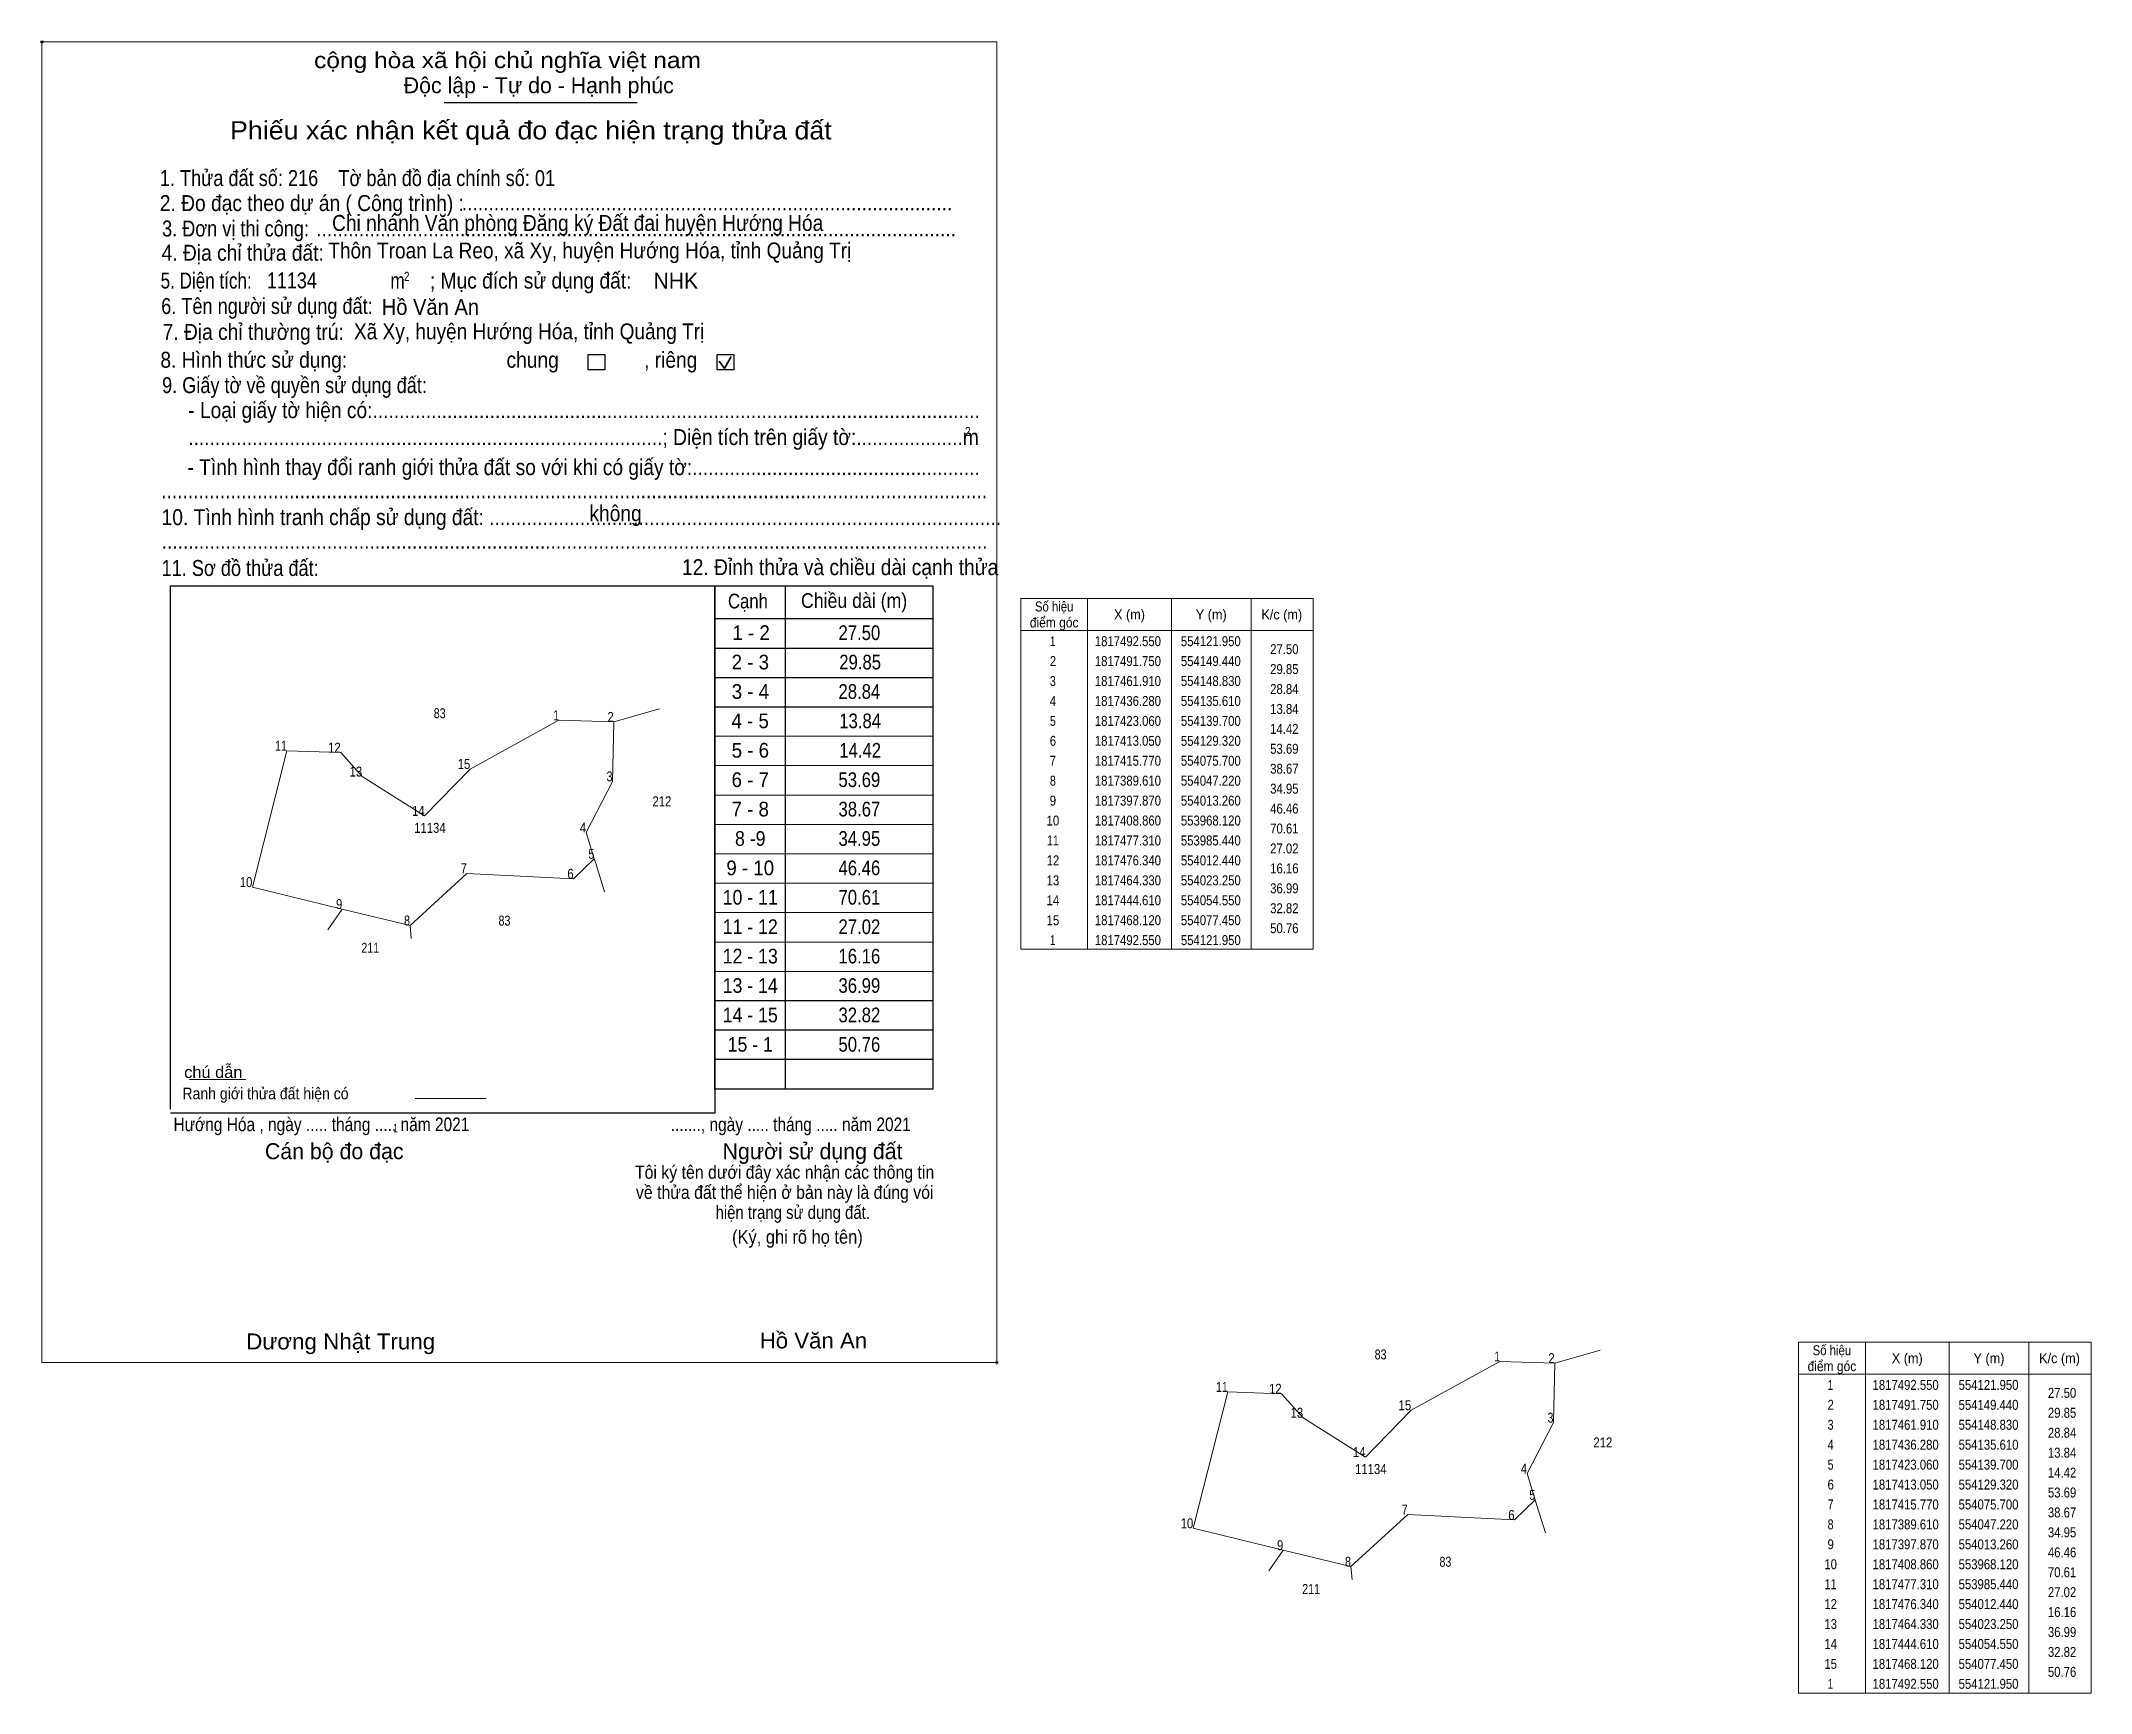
# Model space of a CAD drawing. Header units: metres. Extents: x 553390 to 554419, y 1817326 to 1818155.
import ezdxf
from ezdxf.enums import TextEntityAlignment as Align

# ---------------------------------------------------------------- set-up
doc = ezdxf.new("R2010")
doc.units = ezdxf.units.M
doc.header["$LTSCALE"] = 2
doc.header["$PDMODE"] = 32
doc.header["$PDSIZE"] = 1
for name, color, linetype, lineweight in [('1', 7, 'Continuous', 13), ('10', 7, 'Continuous', 13), ('17', 7, 'Continuous', 13), ('2', 7, 'Continuous', 25), ('30', 7, 'Continuous', 25), ('6', 7, 'Continuous', 13), ('63', 7, 'Continuous', 13)]:
    doc.layers.add(name, color=color, linetype=linetype, lineweight=lineweight)

msp = doc.modelspace()

# ---------------------------------------------------------------- linework, layer by layer
at = {"layer": '1'}
for points in [[(553649.86, 1817814.27), (553677.35, 1817813.47), (553676.74, 1817783.63), (553663.52, 1817758), (553667.61, 1817744.78), (553657.23, 1817734.77), (553603.61, 1817737.49), (553575.13, 1817711.33), (553541.17, 1817719.59), (553496.03, 1817730.58), (553513.35, 1817799.03), (553540.35, 1817798.06), (553551.16, 1817786.05), (553582.46, 1817766.33), (553605.36, 1817789.84)], [(554121.95, 1817492.55), (554149.44, 1817491.75), (554148.83, 1817461.91), (554135.61, 1817436.28), (554139.7, 1817423.06), (554129.32, 1817413.05), (554075.7, 1817415.77), (554047.22, 1817389.61), (554013.26, 1817397.87), (553968.12, 1817408.86), (553985.44, 1817477.31), (554012.44, 1817476.34), (554023.25, 1817464.33), (554054.55, 1817444.61), (554077.45, 1817468.12)]]:
    msp.add_lwpolyline(points, close=True, dxfattribs=at)
at = {"layer": '10'}
for p, q in [((553668.47, 1817742), (553672.71, 1817728.27)), ((553533.9, 1817709.22), (553541.17, 1817719.59)), ((553575.72, 1817704.81), (553575.13, 1817711.33)), ((554140.56, 1817420.28), (554144.8, 1817406.55)), ((554005.99, 1817387.5), (554013.26, 1817397.87)), ((554047.81, 1817383.09), (554047.22, 1817389.61))]:
    msp.add_line(p, q, dxfattribs=at)
for points in [[(553677.35, 1817813.47), (553649.86, 1817814.27), (553605.36, 1817789.84), (553582.46, 1817766.33), (553551.16, 1817786.05), (553540.35, 1817798.06), (553513.35, 1817799.03), (553496.03, 1817730.58), (553541.17, 1817719.59), (553575.13, 1817711.33), (553603.61, 1817737.49), (553657.23, 1817734.77), (553667.61, 1817744.78)], [(553700.25, 1817819.97), (553677.35, 1817813.47), (553676.74, 1817783.63), (553663.52, 1817758), (553667.61, 1817744.78), (553668.47, 1817742)], [(554149.44, 1817491.75), (554121.95, 1817492.55), (554077.45, 1817468.12), (554054.55, 1817444.61), (554023.25, 1817464.33), (554012.44, 1817476.34), (553985.44, 1817477.31), (553968.12, 1817408.86), (554013.26, 1817397.87), (554047.22, 1817389.61), (554075.7, 1817415.77), (554129.32, 1817413.05), (554139.7, 1817423.06)], [(554172.34, 1817498.25), (554149.44, 1817491.75), (554148.83, 1817461.91), (554135.61, 1817436.28), (554139.7, 1817423.06), (554140.56, 1817420.28)]]:
    msp.add_lwpolyline(points, dxfattribs=at)
at = {"layer": '17'}
msp.add_line((553464.46, 1817634.06), (553492.7, 1817634.06), dxfattribs=at)
at = {"layer": '2'}
for p, q in [((553592.26, 1818124.25), (553689.13, 1818124.25)), ((553454.9, 1817881.75), (553728.03, 1817881.75)), ((553454.9, 1817619.23), (553454.9, 1817881.75)), ((553728.03, 1817617.08), (553454.9, 1817617.08))]:
    msp.add_line(p, q, dxfattribs=at)
at = {"layer": '2', "lineweight": 35}
for p, q in [((553732.98, 1817990.86), (553736.3, 1817996.79)), ((553730.26, 1817994.4), (553732.98, 1817990.86))]:
    msp.add_line(p, q, dxfattribs=at)
at = {"layer": '2', "lineweight": 13}
msp.add_lwpolyline([(553390.49, 1818154.63), (553869.53, 1818154.63), (553869.53, 1817492.07), (553390.49, 1817492.07)], close=True, dxfattribs=at)
at = {"layer": '2'}
for points in [[(553664.59, 1817997.82), (553672.81, 1817997.82), (553672.81, 1817990.14), (553664.59, 1817990.14)], [(553729.31, 1817997.82), (553737.54, 1817997.82), (553737.54, 1817990.14), (553729.31, 1817990.14)]]:
    msp.add_lwpolyline(points, close=True, dxfattribs=at)
for p in [(553390.49, 1818154.63), (553869.52, 1817492.07)]:
    msp.add_point(p, dxfattribs=at)
at = {"layer": '30'}
for p, q in [((553728.03, 1817629.25), (553728.03, 1817881.76)), ((553728.03, 1817881.76), (553837.45, 1817881.76)), ((553763.44, 1817881.76), (553763.44, 1817629.25)), ((553837.45, 1817881.76), (553837.45, 1817629.25)), ((553728.03, 1817865.3), (553837.45, 1817865.3)), ((553728.03, 1817850.55), (553837.45, 1817850.55)), ((553728.03, 1817835.8), (553837.45, 1817835.8)), ((553728.03, 1817821.04), (553837.45, 1817821.04)), ((553837.45, 1817673.51), (553728.03, 1817673.51)), ((553837.45, 1817658.75), (553728.03, 1817658.75)), ((553837.45, 1817644), (553728.03, 1817644)), ((553837.45, 1817629.25), (553728.03, 1817629.25))]:
    msp.add_line(p, q, dxfattribs=at)
at = {"layer": '30', "lineweight": 13}
for p, q in [((553728.03, 1817806.29), (553837.45, 1817806.29)), ((553728.03, 1817791.54), (553837.45, 1817791.54)), ((553728.03, 1817776.79), (553837.45, 1817776.79)), ((553728.03, 1817762.03), (553837.45, 1817762.03)), ((553728.03, 1817747.28), (553837.45, 1817747.28)), ((553728.03, 1817732.53), (553837.45, 1817732.53)), ((553728.03, 1817717.77), (553837.45, 1817717.77)), ((553728.03, 1817703.02), (553837.45, 1817703.02)), ((553728.03, 1817688.27), (553837.45, 1817688.27)), ((553728.03, 1817673.5), (553837.45, 1817673.5)), ((553728.03, 1817658.75), (553837.45, 1817658.75)), ((553728.03, 1817644), (553837.45, 1817644))]:
    msp.add_line(p, q, dxfattribs=at)
at = {"layer": '6'}
msp.add_line((553577.7, 1817624.54), (553613.4, 1817624.54), dxfattribs=at)
at = {"layer": '63', "lineweight": 25}
msp.add_line((553728.04, 1817881.76), (553728.04, 1817617.09), dxfattribs=at)
at = {"layer": '63'}
for p, q in [((553915.12, 1817875.38), (553915.12, 1817699.38)), ((553957.12, 1817875.38), (553957.12, 1817699.38)), ((553997.12, 1817875.38), (553997.12, 1817699.38)), ((553881.52, 1817859.38), (554028.32, 1817859.38)), ((554305.33, 1817502.21), (554305.33, 1817326.21)), ((554347.33, 1817502.21), (554347.33, 1817326.21)), ((554387.33, 1817502.21), (554387.33, 1817326.21)), ((554271.73, 1817486.21), (554418.53, 1817486.21))]:
    msp.add_line(p, q, dxfattribs=at)
for points in [[(553881.52, 1817875.38), (554028.32, 1817875.38), (554028.32, 1817699.38), (553881.52, 1817699.38)], [(554271.73, 1817502.21), (554418.53, 1817502.21), (554418.53, 1817326.21), (554271.73, 1817326.21)]]:
    msp.add_lwpolyline(points, close=True, dxfattribs=at)

# ---------------------------------------------------------------- texts
at = {"layer": '1'}
for s, height, width, p in [('11134', 5, 0.85, (553585.09, 1817757.8)), ('1', 4.225, 0.7, (553567.83, 1817607.6)), ('11134', 5, 0.85, (554057.18, 1817436.08))]:
    msp.add_text(s, height=height, dxfattribs=dict(at, width=width)).set_placement(p, align=Align.CENTER)
at = {"layer": '10'}
for s, height, width, p in [('1 - 2', 7.377, 0.95, (553746.265, 1817854.56)), ('27.50', 7.37, 0.85, (553800.58, 1817854.56)), ('2 - 3', 7.377, 0.95, (553745.88, 1817839.81)), ('29.85', 7.37, 0.85, (553800.975, 1817839.81)), ('3 - 4', 7.377, 0.95, (553745.925, 1817825.05)), ('28.84', 7.37, 0.85, (553800.59, 1817825.05)), ('4 - 5', 7.377, 0.95, (553745.8, 1817810.31)), ('13.84', 7.37, 0.85, (553800.98, 1817810.31)), ('5 - 6', 7.377, 0.95, (553745.885, 1817795.55)), ('14.42', 7.37, 0.85, (553800.98, 1817795.55)), ('6 - 7', 7.377, 0.95, (553745.85, 1817780.8)), ('53.69', 7.37, 0.85, (553800.58, 1817780.8)), ('7 - 8', 7.37, 0.95, (553745.84, 1817766.04)), ('38.67', 7.37, 0.85, (553800.595, 1817766.04)), ('8 -9', 7.37, 0.9, (553745.84, 1817751.29)), ('34.95', 7.37, 0.85, (553800.585, 1817751.29)), ('9 - 10', 7.37, 0.95, (553745.84, 1817736.54)), ('46.46', 7.37, 0.85, (553800.585, 1817736.54)), ('10 - 11', 7.37, 0.9, (553745.835, 1817721.78)), ('70.61', 7.37, 0.85, (553800.595, 1817721.78)), ('11 - 12', 7.37, 0.9, (553745.84, 1817707.02)), ('27.02', 7.37, 0.85, (553800.59, 1817707.02)), ('12 - 13', 7.37, 0.9, (553745.845, 1817692.27)), ('16.16', 7.37, 0.85, (553800.585, 1817692.27)), ('13 - 14', 7.37, 0.9, (553745.84, 1817677.52)), ('36.99', 7.37, 0.85, (553800.59, 1817677.52)), ('14 - 15', 7.37, 0.9, (553745.845, 1817662.75)), ('32.82', 7.37, 0.85, (553800.59, 1817662.75)), ('15 - 1', 7.37, 0.9, (553745.845, 1817648)), ('50.76', 7.37, 0.85, (553800.585, 1817648))]:
    msp.add_text(s, height=height, dxfattribs=dict(at, width=width)).set_placement(p, align=Align.CENTER)
at = {"layer": '2'}
for s, height, width, p in [('cộng hòa xã hội chủ nghĩa việt nam', 7.995, 1.15, (553526.99, 1818141.51)), ('1. Thửa đất số: 216    Tờ bản đồ địa chính số: 01', 8.01, 0.85, (553449.6, 1818082.35)), ('2. Đo đạc theo dự án ( Công trình) : ', 8.001, 0.9, (553449.6, 1818069.8)), ('Chi nhánh Văn phòng Đăng ký Đất đai huyện Hướng Hóa', 7.994, 0.9, (553536.01, 1818059.84)), ('............................................................................................', 8.001, 0.9, (553601.13, 1818070.08)), ('3. Đơn vị thi công:', 8.001, 0.85, (553450.73, 1818057.05)), ('........................................................................................................................', 8.001, 0.9, (553528.02, 1818057.05)), ('4. Địa chỉ thửa đất:', 8.001, 0.9, (553450.51, 1818044.88)), ('Thôn Troan La Reo, xã Xy, huyện Hướng Hóa, tỉnh Quảng Trị', 7.943, 0.9, (553534.13, 1818046.05)), ('5. Diện tích:', 8.001, 0.8, (553450.03, 1818030.92)), ('11134', 7.94, 0.85, (553503.29, 1818031.04)), ('m', 7.995, 0.8, (553565.34, 1818030.92)), ('2', 4.568, 0.8, (553572.14, 1818034.75)), ('; Mục đích sử dụng đất:', 7.995, 0.9, (553585.13, 1818030.92)), ('6. Tên người sử dụng đất:', 8.001, 0.85, (553450.3, 1818018.15)), ('Hồ Văn An', 7.94, 0.95, (553560.96, 1818017.71)), ('7. Địa chỉ thường trú:', 8.001, 0.9, (553451.01, 1818005.18)), ('Xã Xy, huyện Hướng Hóa, tỉnh Quảng Trị', 7.943, 0.9, (553547, 1818005.45)), ('8. Hình thức sử dụng:', 8.001, 0.9, (553449.88, 1817991.16)), ('chung                , riêng', 7.995, 0.9, (553623.57, 1817991.16)), ('9. Giấy tờ về quyền sử dụng đất:', 8.001, 0.85, (553450.73, 1817978.45)), ('     - Loại giấy tờ hiện có:..................................................................................................................', 7.995, 0.9, (553450.51, 1817965.92)), ('     .........................................................................................; Diện tích trên giấy tờ:....................m', 7.995, 0.9, (553450.51, 1817952.4)), ('2', 4.568, 0.8, (553853.63, 1817956.87)), ('     - Tình hình thay đổi ranh giới thửa đất so với khi có giấy tờ:......................................................', 7.995, 0.9, (553450.1, 1817937.31)), ('...........................................................................................................................................................', 7.995, 0.9, (553450.3, 1817925.72)), ('10. Tình hình tranh chấp sử dụng đất: ................................................................................................', 8.001, 0.9, (553450.51, 1817912.2)), ('không', 7.996, 0.9, (553665.17, 1817914.15)), ('11. Sơ đồ thửa đất:', 8.001, 0.85, (553450.51, 1817886.7)), ('...........................................................................................................................................................', 7.995, 0.9, (553450.51, 1817900.36)), ('12. Đỉnh thửa và chiều dài cạnh thửa', 8.011, 0.9, (553711.59, 1817887.11)), ('Hướng Hóa , ngày ..... tháng ..... năm 2021', 6.833, 0.85, (553456.47, 1817608.13)), ('......., ngày ..... tháng ..... năm 2021', 6.833, 0.85, (553705.95, 1817608.13)), ('(Ký, ghi rõ họ tên)', 6.854, 0.9, (553736.72, 1817551.66)), ('Dương Nhật Trung', 8.004, 1.05, (553492.92, 1817498.62)), ('Hồ Văn An', 7.94, 1.05, (553750.58, 1817499.09))]:
    msp.add_text(s, height=height, dxfattribs=dict(at, width=width)).set_placement(p)
for s, height, p in [('Độc lập - Tự do - Hạnh phúc', 7.995, (553571.98, 1818128.91)), ('NHK', 7.943, (553697.29, 1818030.87)), ('Cán bộ đo đạc', 7.996, (553502.33, 1817594.07)), ('Người sử dụng đất', 7.995, (553731.95, 1817594.07))]:
    msp.add_text(s, height=height, dxfattribs=at).set_placement(p)
for s, height, width, p in [('Phiếu xác nhận kết quả đo đạc hiện trạng thửa đất', 9.136, 1.1, (553635.76, 1818105.76)), ('Tôi ký tên dưới đây xác nhận các thông tin', 6.605, 0.9, (553763.07, 1817584.26)), ('về thửa đất thể hiện ở bản này là đúng vói', 6.605, 0.9, (553763.145, 1817574.16)), ('hiện trạng sử dụng đất.', 6.591, 0.85, (553767.165, 1817564.1))]:
    msp.add_text(s, height=height, dxfattribs=dict(at, width=width)).set_placement(p, align=Align.CENTER)
msp.add_text('.', height=2.285, dxfattribs=at).set_placement((553869.471, 1817490.82), align=Align.CENTER)
at = {"layer": '30'}
for s, width, p in [('Cạnh', 0.85, (553734.65, 1817870.43)), ('Chiều dài (m)', 0.9, (553771.3, 1817870.68))]:
    msp.add_text(s, height=7.377, dxfattribs=dict(at, width=width)).set_placement(p)
at = {"layer": '6'}
for s, width, p in [('chú dẫn', 1.05, (553461.82, 1817634.81)), ('Ranh giới thửa đất hiện có ', 0.9, (553460.94, 1817624.11))]:
    msp.add_text(s, height=5.854, dxfattribs=dict(at, width=width)).set_placement(p)
at = {"layer": '63'}
for s, width, p in [('Số hiệu', 0.85, (553898.315, 1817868.88)), ('điểm góc', 0.9, (553898.325, 1817860.88)), ('X (m)', 0.95, (553936.12, 1817864.88)), ('Y (m)', 0.95, (553977.12, 1817864.88)), ('K/c (m)', 0.95, (554012.525, 1817864.88)), (' 1', 0.75, (553896.92, 1817851.48)), ('1817492.550', 0.85, (553935.32, 1817851.48)), ('554121.950', 0.85, (553976.915, 1817851.48)), (' 2', 0.85, (553896.92, 1817841.48)), ('1817491.750', 0.85, (553935.32, 1817841.48)), ('554149.440', 0.85, (553976.915, 1817841.48)), (' 3', 0.8, (553896.925, 1817831.48)), ('1817461.910', 0.85, (553935.32, 1817831.48)), ('554148.830', 0.85, (553976.915, 1817831.48)), (' 4', 0.85, (553896.92, 1817821.48)), ('1817436.280', 0.85, (553935.32, 1817821.48)), ('554135.610', 0.85, (553976.915, 1817821.48)), ('83', 0.8, (553590.015, 1817815.32)), (' 5', 0.8, (553896.925, 1817811.48)), ('1817423.060', 0.85, (553935.32, 1817811.48)), ('554139.700', 0.85, (553976.915, 1817811.48)), (' 6', 0.85, (553896.925, 1817801.48)), ('1817413.050', 0.85, (553935.32, 1817801.48)), ('554129.320', 0.85, (553976.915, 1817801.48)), (' 7', 0.8, (553896.92, 1817791.48)), ('1817415.770', 0.85, (553935.32, 1817791.48)), ('554075.700', 0.85, (553976.915, 1817791.48)), (' 8', 0.8, (553896.92, 1817781.48)), ('1817389.610', 0.85, (553935.32, 1817781.48)), ('554047.220', 0.85, (553976.915, 1817781.48)), ('212', 0.85, (553701.505, 1817771.15)), (' 9', 0.85, (553896.92, 1817771.48)), ('1817397.870', 0.85, (553935.32, 1817771.48)), ('554013.260', 0.85, (553976.915, 1817771.48)), (' 10', 0.85, (553896.915, 1817761.48)), ('1817408.860', 0.85, (553935.32, 1817761.48)), ('553968.120', 0.85, (553976.915, 1817761.48)), (' 11', 0.8, (553896.915, 1817751.48)), ('1817477.310', 0.85, (553935.32, 1817751.48)), ('553985.440', 0.85, (553976.915, 1817751.48)), (' 12', 0.85, (553896.925, 1817741.48)), ('1817476.340', 0.85, (553935.32, 1817741.48)), ('554012.440', 0.85, (553976.915, 1817741.48)), (' 13', 0.85, (553896.92, 1817731.48)), ('1817464.330', 0.85, (553935.32, 1817731.48)), ('554023.250', 0.85, (553976.915, 1817731.48)), (' 14', 0.85, (553896.915, 1817721.48)), ('1817444.610', 0.85, (553935.32, 1817721.48)), ('554054.550', 0.85, (553976.915, 1817721.48)), ('83', 0.8, (553622.535, 1817711.28)), (' 15', 0.85, (553896.92, 1817711.48)), ('1817468.120', 0.85, (553935.32, 1817711.48)), ('554077.450', 0.85, (553976.915, 1817711.48)), ('211', 0.8, (553555.165, 1817697.62)), (' 1', 0.75, (553896.92, 1817701.48)), ('1817492.550', 0.85, (553935.32, 1817701.48)), ('554121.950', 0.85, (553976.915, 1817701.48)), ('83', 0.8, (554062.105, 1817493.6)), ('điểm góc', 0.9, (554288.535, 1817487.71)), ('Số hiệu', 0.85, (554288.525, 1817495.71)), ('X (m)', 0.95, (554326.33, 1817491.71)), ('Y (m)', 0.95, (554367.33, 1817491.71)), ('K/c (m)', 0.95, (554402.735, 1817491.71)), (' 1', 0.75, (554287.13, 1817478.31)), ('1817492.550', 0.85, (554325.53, 1817478.31)), ('554121.950', 0.85, (554367.125, 1817478.31)), (' 2', 0.85, (554287.13, 1817468.31)), ('1817491.750', 0.85, (554325.53, 1817468.31)), ('554149.440', 0.85, (554367.125, 1817468.31)), (' 3', 0.8, (554287.135, 1817458.31)), ('1817461.910', 0.85, (554325.53, 1817458.31)), ('554148.830', 0.85, (554367.125, 1817458.31)), ('212', 0.85, (554173.595, 1817449.43)), (' 4', 0.85, (554287.13, 1817448.31)), ('1817436.280', 0.85, (554325.53, 1817448.31)), ('554135.610', 0.85, (554367.125, 1817448.31)), (' 5', 0.8, (554287.135, 1817438.31)), ('1817423.060', 0.85, (554325.53, 1817438.31)), ('554139.700', 0.85, (554367.125, 1817438.31)), (' 6', 0.85, (554287.135, 1817428.31)), ('1817413.050', 0.85, (554325.53, 1817428.31)), ('554129.320', 0.85, (554367.125, 1817428.31)), (' 7', 0.8, (554287.13, 1817418.31)), ('1817415.770', 0.85, (554325.53, 1817418.31)), ('554075.700', 0.85, (554367.125, 1817418.31)), (' 8', 0.8, (554287.13, 1817408.31)), ('1817389.610', 0.85, (554325.53, 1817408.31)), ('554047.220', 0.85, (554367.125, 1817408.31)), (' 9', 0.85, (554287.13, 1817398.31)), ('1817397.870', 0.85, (554325.53, 1817398.31)), ('554013.260', 0.85, (554367.125, 1817398.31)), ('83', 0.8, (554094.625, 1817389.56)), (' 10', 0.85, (554287.125, 1817388.31)), ('1817408.860', 0.85, (554325.53, 1817388.31)), ('553968.120', 0.85, (554367.125, 1817388.31)), ('211', 0.8, (554027.255, 1817375.9)), (' 11', 0.8, (554287.125, 1817378.31)), ('1817477.310', 0.85, (554325.53, 1817378.31)), ('553985.440', 0.85, (554367.125, 1817378.31)), (' 12', 0.85, (554287.135, 1817368.31)), ('1817476.340', 0.85, (554325.53, 1817368.31)), ('554012.440', 0.85, (554367.125, 1817368.31)), (' 13', 0.85, (554287.13, 1817358.31)), ('1817464.330', 0.85, (554325.53, 1817358.31)), ('554023.250', 0.85, (554367.125, 1817358.31)), (' 14', 0.85, (554287.125, 1817348.31)), ('1817444.610', 0.85, (554325.53, 1817348.31)), ('554054.550', 0.85, (554367.125, 1817348.31)), (' 15', 0.85, (554287.13, 1817338.31)), ('1817468.120', 0.85, (554325.53, 1817338.31)), ('554077.450', 0.85, (554367.125, 1817338.31)), (' 1', 0.75, (554287.13, 1817328.31)), ('1817492.550', 0.85, (554325.53, 1817328.31)), ('554121.950', 0.85, (554367.125, 1817328.31))]:
    msp.add_text(s, height=5, dxfattribs=dict(at, width=width)).set_placement(p, align=Align.CENTER)
for s, width, p in [('27.50', 0.85, (554020.92, 1817847.48)), ('29.85', 0.85, (554020.92, 1817837.48)), ('28.84', 0.85, (554020.92, 1817827.48)), ('13.84', 0.85, (554020.92, 1817817.48)), (' 1', 0.75, (553649.86, 1817814.27)), (' 2', 0.85, (553677.35, 1817813.47)), ('14.42', 0.85, (554020.92, 1817807.48)), (' 11', 0.8, (553513.35, 1817799.03)), (' 12', 0.85, (553540.35, 1817798.06)), ('53.69', 0.85, (554020.92, 1817797.48)), (' 13', 0.85, (553551.16, 1817786.05)), (' 15', 0.85, (553605.36, 1817789.84)), ('38.67', 0.85, (554020.92, 1817787.48)), (' 3', 0.8, (553676.74, 1817783.63)), ('34.95', 0.85, (554020.92, 1817777.48)), (' 14', 0.85, (553582.46, 1817766.33)), ('46.46', 0.85, (554020.92, 1817767.48)), (' 4', 0.85, (553663.52, 1817758)), ('70.61', 0.85, (554020.92, 1817757.48)), (' 5', 0.8, (553667.61, 1817744.78)), ('27.02', 0.85, (554020.92, 1817747.48)), (' 7', 0.8, (553603.61, 1817737.49)), (' 6', 0.85, (553657.23, 1817734.77)), ('16.16', 0.85, (554020.92, 1817737.48)), (' 10', 0.85, (553496.03, 1817730.58)), ('36.99', 0.85, (554020.92, 1817727.48)), (' 9', 0.85, (553541.17, 1817719.59)), ('32.82', 0.85, (554020.92, 1817717.48)), (' 8', 0.8, (553575.13, 1817711.33)), ('50.76', 0.85, (554020.92, 1817707.48)), (' 1', 0.75, (554121.95, 1817492.55)), (' 2', 0.85, (554149.44, 1817491.75)), (' 11', 0.8, (553985.44, 1817477.31)), (' 12', 0.85, (554012.44, 1817476.34)), (' 15', 0.85, (554077.45, 1817468.12)), ('27.50', 0.85, (554411.13, 1817474.31)), (' 13', 0.85, (554023.25, 1817464.33)), (' 3', 0.8, (554148.83, 1817461.91)), ('29.85', 0.85, (554411.13, 1817464.31)), ('28.84', 0.85, (554411.13, 1817454.31)), (' 14', 0.85, (554054.55, 1817444.61)), (' 4', 0.85, (554135.61, 1817436.28)), ('13.84', 0.85, (554411.13, 1817444.31)), ('14.42', 0.85, (554411.13, 1817434.31)), (' 7', 0.8, (554075.7, 1817415.77)), (' 5', 0.8, (554139.7, 1817423.06)), ('53.69', 0.85, (554411.13, 1817424.31)), (' 10', 0.85, (553968.12, 1817408.86)), (' 6', 0.85, (554129.32, 1817413.05)), ('38.67', 0.85, (554411.13, 1817414.31)), (' 9', 0.85, (554013.26, 1817397.87)), ('46.46', 0.85, (554411.13, 1817394.31)), ('34.95', 0.85, (554411.13, 1817404.31)), (' 8', 0.8, (554047.22, 1817389.61)), ('70.61', 0.85, (554411.13, 1817384.31)), ('27.02', 0.85, (554411.13, 1817374.31)), ('16.16', 0.85, (554411.13, 1817364.31)), ('36.99', 0.85, (554411.13, 1817354.31)), ('32.82', 0.85, (554411.13, 1817344.31)), ('50.76', 0.85, (554411.13, 1817334.31))]:
    msp.add_text(s, height=5, dxfattribs=dict(at, width=width)).set_placement(p, align=Align.RIGHT)

doc.saveas('drawing.dxf')
